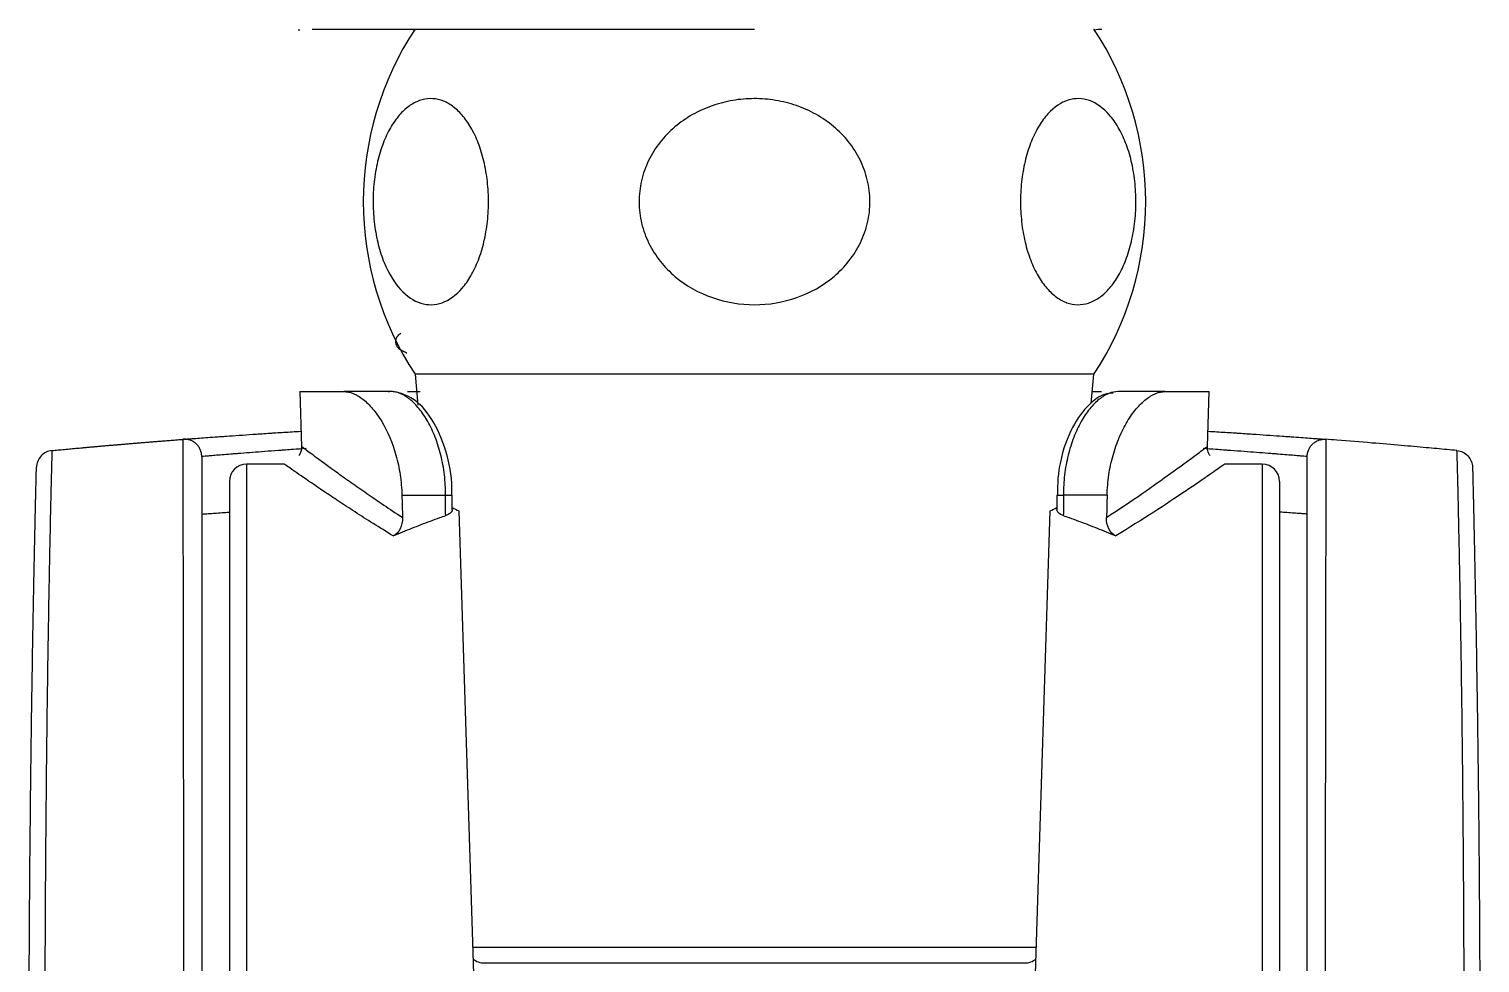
# Model space of a CAD drawing. Extents: x 1777 to 3131, y 3495 to 4487.
# Drawn here: x 2218.92 to 2260.92, y 3893.28 to 3920.33 of the extents above; entities that cross this region are included whole.
import ezdxf

# ---------------------------------------------------------------- set-up
doc = ezdxf.new("R2010")
doc.units = 0
doc.header["$LTSCALE"] = 30
doc.header["$MEASUREMENT"] = 0
doc.layers.add('\\M+5B3DF\\M+5B4E7\\M+5CFDF', color=3, linetype='CONTINUOUS', lineweight=9)

msp = doc.modelspace()

# ---------------------------------------------------------------- linework, layer by layer
at = {"layer": '\\M+5B3DF\\M+5B4E7\\M+5CFDF', "color": 0, "lineweight": -3}
for p, q in [((2249.748, 3910.326), (2230.1, 3910.326)), ((2230.1, 3910.326), (2230.181, 3909.436)), ((2249.672, 3909.485), (2249.748, 3910.326)), ((2226.761, 3909.826), (2228.041, 3909.826)), ((2226.761, 3909.826), (2226.811, 3908.223)), ((2251.808, 3909.826), (2253.088, 3909.826)), ((2253.038, 3908.236), (2253.088, 3909.826)), ((2226.319, 3907.726), (2225.224, 3907.726)), ((2225.224, 3907.726), (2225.224, 3871.926)), ((2254.624, 3907.726), (2253.53, 3907.726)), ((2254.624, 3907.726), (2254.624, 3871.926)), ((2224.724, 3907.226), (2224.724, 3872.426)), ((2255.124, 3907.226), (2255.124, 3872.426)), ((2229.717, 3906.825), (2230.984, 3906.826)), ((2231.172, 3906.826), (2231.172, 3906.826)), ((2248.677, 3906.826), (2248.678, 3906.826)), ((2250.131, 3906.825), (2248.865, 3906.826)), ((2231.37, 3906.367), (2232.415, 3873.135)), ((2247.434, 3873.135), (2248.479, 3906.367)), ((2231.768, 3893.732), (2248.081, 3893.732)), ((2232.101, 3893.277), (2239.924, 3893.277)), ((2239.924, 3893.277), (2247.748, 3893.277))]:
    msp.add_line(p, q, dxfattribs=at)
for centre, radius, start, end in [((2237.684, 3915.326), 9.083, 146.6015, 213.3985), ((2242.165, 3915.326), 9.083, 326.6015, 33.3985), ((2225.224, 3907.226), 0.5, 90, 180), ((2254.624, 3907.226), 0.5, 0, 90), ((2232.101, 3893.777), 0.5, 229.7881, 270), ((2247.748, 3893.777), 0.5, 270, 310.2119)]:
    msp.add_arc(centre, radius, start, end, dxfattribs=at)
at = {"layer": '\\M+5B3DF\\M+5B4E7\\M+5CFDF', "color": 0, "lineweight": -3, "extrusion": (0, 0, -1)}
for centre, start, end in [((-2229.874, 3919.526), 90, 105.0666), ((-2249.974, 3919.526), 74.9334, 90)]:
    msp.add_arc(centre, 0.8, start, end, dxfattribs=at)
at = {"layer": '\\M+5B3DF\\M+5B4E7\\M+5CFDF', "color": 0, "lineweight": -3}
for centre, major_axis, start_param, end_param in [((2230.672, 3906.826), (-0.5, 0), 2.245363, 3.142674), ((2249.177, 3906.826), (0.5, 0), 3.14048, 4.037823)]:
    msp.add_ellipse(centre, major_axis=major_axis, ratio=0.000117, start_param=start_param, end_param=end_param, dxfattribs=at)
for points, degree in [([(2226.732, 3920.326), (2226.732, 3920.3), (2226.731, 3920.274)], 2), ([(2229.687, 3911.035), (2229.772, 3910.991), (2229.856, 3910.947)], 2), ([(2229.882, 3909.826), (2229.996, 3909.826), (2230.117, 3909.826), (2230.245, 3909.826)], 3), ([(2249.711, 3909.826), (2249.801, 3909.826), (2249.887, 3909.826), (2249.97, 3909.826)], 3), ([(2226.809, 3908.227), (2226.817, 3908.086), (2226.735, 3907.973)], 2), ([(2230.985, 3906.235), (2230.984, 3906.432), (2230.984, 3906.629), (2230.984, 3906.826)], 3), ([(2231.172, 3906.4), (2231.172, 3906.826)], 1), ([(2231.172, 3906.468), (2231.237, 3906.435), (2231.303, 3906.401), (2231.37, 3906.367)], 3), ([(2248.479, 3906.367), (2248.546, 3906.401), (2248.612, 3906.434), (2248.677, 3906.468)], 3), ([(2248.677, 3906.826), (2248.677, 3906.613), (2248.676, 3906.4)], 2), ([(2248.865, 3906.826), (2248.865, 3906.629), (2248.865, 3906.432), (2248.864, 3906.235)], 3), ([(2229.466, 3905.645), (2229.56, 3905.686), (2229.654, 3905.725), (2229.748, 3905.764)], 3), ([(2250.101, 3905.764), (2250.195, 3905.725), (2250.289, 3905.686), (2250.383, 3905.645)], 3)]:
    msp.add_open_spline(points, degree=degree, dxfattribs=at)
for points, knots in [([(2227.122, 3920.326), (2228.074, 3920.326), (2229.056, 3920.326), (2230.578, 3920.326), (2231.093, 3920.326), (2232.142, 3920.326), (2232.675, 3920.326), (2233.752, 3920.326), (2234.296, 3920.326), (2235.398, 3920.326), (2235.957, 3920.326), (2237.642, 3920.326), (2238.776, 3920.326), (2239.924, 3920.326)], [0, 0, 0, 0, 0.25, 0.25, 0.375, 0.375, 0.5, 0.5, 0.625, 0.625, 0.75, 0.75, 1, 1, 1, 1]), ([(2231.462, 3912.82), (2231.281, 3912.611), (2231.087, 3912.473), (2230.676, 3912.327), (2230.47, 3912.323), (2230.058, 3912.452), (2229.863, 3912.581), (2229.496, 3912.982), (2229.336, 3913.241), (2229.138, 3913.727), (2229.082, 3913.9), (2228.988, 3914.266), (2228.951, 3914.463), (2228.9, 3914.865), (2228.886, 3915.069), (2228.882, 3915.484), (2228.892, 3915.694), (2228.936, 3916.098), (2228.97, 3916.296), (2229.058, 3916.673), (2229.112, 3916.849), (2229.239, 3917.179), (2229.311, 3917.332), (2229.467, 3917.603), (2229.553, 3917.724), (2229.733, 3917.933), (2229.826, 3918.02), (2230.021, 3918.161), (2230.123, 3918.215), (2230.326, 3918.288), (2230.429, 3918.307), (2230.636, 3918.312), (2230.741, 3918.297), (2230.945, 3918.233), (2231.045, 3918.185), (2231.241, 3918.053), (2231.338, 3917.969), (2231.519, 3917.771), (2231.604, 3917.657), (2231.764, 3917.395), (2231.839, 3917.246), (2231.969, 3916.926), (2232.026, 3916.754), (2232.12, 3916.385), (2232.158, 3916.187), (2232.208, 3915.788), (2232.222, 3915.58), (2232.226, 3915.163), (2232.216, 3914.957), (2232.172, 3914.552), (2232.137, 3914.352), (2232.049, 3913.977), (2231.994, 3913.798), (2231.867, 3913.468), (2231.796, 3913.318), (2231.639, 3913.046), (2231.553, 3912.924), (2231.462, 3912.82)], [0, 0, 0, 0, 0.0625, 0.0625, 0.125, 0.125, 0.1875, 0.1875, 0.25, 0.25, 0.28125, 0.28125, 0.3125, 0.3125, 0.34375, 0.34375, 0.375, 0.375, 0.40625, 0.40625, 0.4375, 0.4375, 0.46875, 0.46875, 0.5, 0.5, 0.53125, 0.53125, 0.5625, 0.5625, 0.59375, 0.59375, 0.625, 0.625, 0.65625, 0.65625, 0.6875, 0.6875, 0.71875, 0.71875, 0.75, 0.75, 0.78125, 0.78125, 0.8125, 0.8125, 0.84375, 0.84375, 0.875, 0.875, 0.90625, 0.90625, 0.9375, 0.9375, 0.96875, 0.96875, 1, 1, 1, 1]), ([(2239.924, 3912.342), (2239.507, 3912.342), (2239.1, 3912.41), (2238.313, 3912.684), (2237.951, 3912.884), (2237.473, 3913.287), (2237.329, 3913.434), (2237.073, 3913.755), (2236.96, 3913.932), (2236.776, 3914.304), (2236.706, 3914.498), (2236.61, 3914.899), (2236.585, 3915.109), (2236.583, 3915.522), (2236.606, 3915.729), (2236.7, 3916.136), (2236.77, 3916.331), (2236.95, 3916.703), (2237.063, 3916.882), (2237.318, 3917.207), (2237.463, 3917.356), (2237.782, 3917.626), (2237.952, 3917.744), (2238.312, 3917.948), (2238.503, 3918.034), (2238.894, 3918.171), (2239.094, 3918.222), (2239.503, 3918.292), (2239.712, 3918.309), (2240.125, 3918.31), (2240.33, 3918.293), (2240.739, 3918.226), (2240.943, 3918.175), (2241.332, 3918.04), (2241.52, 3917.956), (2241.881, 3917.754), (2242.055, 3917.635), (2242.371, 3917.37), (2242.515, 3917.224), (2242.774, 3916.9), (2242.887, 3916.723), (2243.07, 3916.353), (2243.141, 3916.16), (2243.239, 3915.752), (2243.264, 3915.547), (2243.266, 3915.134), (2243.243, 3914.923), (2243.15, 3914.52), (2243.081, 3914.324), (2242.898, 3913.947), (2242.787, 3913.772), (2242.531, 3913.446), (2242.384, 3913.295), (2241.91, 3912.893), (2241.54, 3912.686), (2240.759, 3912.412), (2240.342, 3912.342), (2239.924, 3912.342)], [0, 0, 0, 0, 0.0625, 0.0625, 0.125, 0.125, 0.15625, 0.15625, 0.1875, 0.1875, 0.21875, 0.21875, 0.25, 0.25, 0.28125, 0.28125, 0.3125, 0.3125, 0.34375, 0.34375, 0.375, 0.375, 0.40625, 0.40625, 0.4375, 0.4375, 0.46875, 0.46875, 0.5, 0.5, 0.53125, 0.53125, 0.5625, 0.5625, 0.59375, 0.59375, 0.625, 0.625, 0.65625, 0.65625, 0.6875, 0.6875, 0.71875, 0.71875, 0.75, 0.75, 0.78125, 0.78125, 0.8125, 0.8125, 0.84375, 0.84375, 0.875, 0.875, 0.9375, 0.9375, 1, 1, 1, 1]), ([(2248.387, 3912.82), (2248.296, 3912.924), (2248.212, 3913.043), (2248.055, 3913.313), (2247.983, 3913.465), (2247.856, 3913.793), (2247.802, 3913.968), (2247.713, 3914.342), (2247.679, 3914.541), (2247.634, 3914.943), (2247.623, 3915.151), (2247.626, 3915.567), (2247.639, 3915.772), (2247.689, 3916.174), (2247.726, 3916.372), (2247.819, 3916.741), (2247.876, 3916.916), (2248.007, 3917.239), (2248.08, 3917.386), (2248.24, 3917.65), (2248.327, 3917.767), (2248.598, 3918.066), (2248.799, 3918.2), (2249.206, 3918.328), (2249.418, 3918.324), (2249.823, 3918.181), (2250.023, 3918.039), (2250.29, 3917.732), (2250.375, 3917.613), (2250.533, 3917.341), (2250.604, 3917.192), (2250.73, 3916.868), (2250.786, 3916.69), (2250.875, 3916.315), (2250.909, 3916.12), (2250.955, 3915.717), (2250.966, 3915.507), (2250.964, 3915.093), (2250.951, 3914.887), (2250.901, 3914.481), (2250.865, 3914.287), (2250.772, 3913.917), (2250.715, 3913.74), (2250.585, 3913.417), (2250.512, 3913.27), (2250.351, 3913.003), (2250.265, 3912.888), (2250.084, 3912.688), (2249.987, 3912.603), (2249.791, 3912.47), (2249.691, 3912.421), (2249.486, 3912.356), (2249.381, 3912.341), (2249.175, 3912.344), (2249.072, 3912.363), (2248.868, 3912.435), (2248.766, 3912.489), (2248.571, 3912.629), (2248.477, 3912.715), (2248.387, 3912.82)], [0, 0, 0, 0, 0.03125, 0.03125, 0.0625, 0.0625, 0.09375, 0.09375, 0.125, 0.125, 0.15625, 0.15625, 0.1875, 0.1875, 0.21875, 0.21875, 0.25, 0.25, 0.28125, 0.28125, 0.3125, 0.3125, 0.375, 0.375, 0.4375, 0.4375, 0.5, 0.5, 0.53125, 0.53125, 0.5625, 0.5625, 0.59375, 0.59375, 0.625, 0.625, 0.65625, 0.65625, 0.6875, 0.6875, 0.71875, 0.71875, 0.75, 0.75, 0.78125, 0.78125, 0.8125, 0.8125, 0.84375, 0.84375, 0.875, 0.875, 0.90625, 0.90625, 0.9375, 0.9375, 0.96875, 0.96875, 1, 1, 1, 1]), ([(2229.688, 3911.514), (2229.639, 3911.486), (2229.565, 3911.42), (2229.518, 3911.273), (2229.565, 3911.127), (2229.639, 3911.061), (2229.688, 3911.033)], [0, 0, 0, 0, 0.248928, 0.499882, 0.750902, 1, 1, 1, 1]), ([(2228.041, 3909.826), (2228.126, 3909.826), (2228.215, 3909.807), (2228.398, 3909.733), (2228.494, 3909.677), (2228.684, 3909.528), (2228.778, 3909.437), (2228.961, 3909.22), (2229.052, 3909.094), (2229.301, 3908.679), (2229.445, 3908.343), (2229.597, 3907.799), (2229.638, 3907.609), (2229.696, 3907.221), (2229.713, 3907.024), (2229.717, 3906.825)], [0, 0, 0, 0, 0.125, 0.125, 0.25, 0.25, 0.375, 0.375, 0.5, 0.5, 0.75, 0.75, 0.875, 0.875, 1, 1, 1, 1]), ([(2229.397, 3909.826), (2229.336, 3909.826), (2229.079, 3909.826), (2228.627, 3909.826), (2228.236, 3909.826), (2228.041, 3909.826)], [0, 0, 0, 0, 0.134627, 0.567314, 1, 1, 1, 1]), ([(2231.163, 3906.826), (2231.167, 3906.897), (2231.175, 3907.333), (2231.023, 3908.143), (2230.596, 3909.079), (2230.096, 3909.655), (2229.534, 3909.835), (2229.361, 3909.825), (2229.324, 3909.819)], [0, 0, 0, 0, 0.045237, 0.280418, 0.521692, 0.77155, 0.948277, 1, 1, 1, 1]), ([(2230.984, 3906.826), (2230.984, 3907.025), (2230.972, 3907.222), (2230.925, 3907.611), (2230.89, 3907.801), (2230.801, 3908.163), (2230.746, 3908.338), (2230.618, 3908.667), (2230.546, 3908.818), (2230.39, 3909.094), (2230.305, 3909.221), (2230.129, 3909.437), (2230.038, 3909.528), (2229.853, 3909.676), (2229.759, 3909.733), (2229.575, 3909.807), (2229.485, 3909.826), (2229.397, 3909.826)], [0, 0, 0, 0, 0.125, 0.125, 0.25, 0.25, 0.375, 0.375, 0.5, 0.5, 0.625, 0.625, 0.75, 0.75, 0.875, 0.875, 1, 1, 1, 1]), ([(2250.452, 3909.826), (2250.364, 3909.826), (2250.273, 3909.807), (2250.088, 3909.732), (2249.994, 3909.675), (2249.81, 3909.527), (2249.718, 3909.435), (2249.541, 3909.217), (2249.458, 3909.093), (2249.302, 3908.816), (2249.229, 3908.662), (2249.102, 3908.335), (2249.047, 3908.162), (2248.958, 3907.797), (2248.923, 3907.606), (2248.877, 3907.221), (2248.865, 3907.025), (2248.865, 3906.826)], [0, 0, 0, 0, 0.125, 0.125, 0.25, 0.25, 0.375, 0.375, 0.5, 0.5, 0.625, 0.625, 0.75, 0.75, 0.875, 0.875, 1, 1, 1, 1]), ([(2250.131, 3906.825), (2250.136, 3907.024), (2250.153, 3907.22), (2250.21, 3907.605), (2250.251, 3907.796), (2250.353, 3908.16), (2250.413, 3908.333), (2250.552, 3908.661), (2250.63, 3908.815), (2250.796, 3909.092), (2250.885, 3909.216), (2251.069, 3909.435), (2251.164, 3909.528), (2251.353, 3909.675), (2251.448, 3909.732), (2251.633, 3909.807), (2251.723, 3909.826), (2251.808, 3909.826)], [0, 0, 0, 0, 0.125, 0.125, 0.25, 0.25, 0.375, 0.375, 0.5, 0.5, 0.625, 0.625, 0.75, 0.75, 0.875, 0.875, 1, 1, 1, 1]), ([(2251.808, 3909.826), (2251.613, 3909.826), (2251.222, 3909.826), (2250.77, 3909.826), (2250.513, 3909.826), (2250.452, 3909.826)], [0, 0, 0, 0, 0.432659, 0.865319, 1, 1, 1, 1]), ([(2250.302, 3909.784), (2250.217, 3909.783), (2249.976, 3909.747), (2249.548, 3909.427), (2249.091, 3908.804), (2248.746, 3907.856), (2248.688, 3907.163), (2248.691, 3906.825)], [0, 0, 0, 0, 0.090499, 0.267353, 0.507997, 0.77513, 1, 1, 1, 1]), ([(2223.386, 3908.443), (2223.386, 3908.443), (2223.395, 3908.444), (2223.431, 3908.446), (2223.484, 3908.45), (2223.571, 3908.457), (2223.637, 3908.462), (2223.651, 3908.463), (2223.679, 3908.465), (2223.694, 3908.466), (2223.74, 3908.47), (2223.773, 3908.472), (2223.877, 3908.48), (2224.031, 3908.491), (2224.216, 3908.505), (2224.366, 3908.516), (2224.418, 3908.519), (2224.499, 3908.525), (2224.526, 3908.527), (2224.582, 3908.531), (2224.611, 3908.533), (2224.755, 3908.543), (2224.876, 3908.552), (2225.13, 3908.57), (2225.396, 3908.588), (2225.685, 3908.607), (2225.873, 3908.619), (2225.911, 3908.622), (2225.988, 3908.627), (2226.027, 3908.629), (2226.143, 3908.637), (2226.222, 3908.642), (2226.46, 3908.657), (2226.625, 3908.667), (2226.793, 3908.677), (2226.796, 3908.677)], [0, 0, 0, 0, 0.083221, 0.083221, 0.166441, 0.249662, 0.249662, 0.270467, 0.270467, 0.291272, 0.291272, 0.332883, 0.332883, 0.416103, 0.499324, 0.499324, 0.540934, 0.540934, 0.561739, 0.561739, 0.582544, 0.582544, 0.665765, 0.665765, 0.748986, 0.832206, 0.832206, 0.853012, 0.853012, 0.873817, 0.873817, 0.915427, 0.915427, 0.998648, 1, 1, 1, 1]), ([(2253.053, 3908.677), (2253.055, 3908.677), (2253.224, 3908.667), (2253.389, 3908.657), (2253.627, 3908.642), (2253.705, 3908.637), (2253.822, 3908.629), (2253.861, 3908.627), (2253.937, 3908.622), (2253.975, 3908.619), (2254.164, 3908.607), (2254.453, 3908.588), (2254.719, 3908.57), (2254.973, 3908.552), (2255.094, 3908.543), (2255.238, 3908.533), (2255.267, 3908.531), (2255.323, 3908.527), (2255.405, 3908.521), (2255.483, 3908.516), (2255.633, 3908.505), (2255.818, 3908.491), (2255.972, 3908.48), (2256.076, 3908.472), (2256.109, 3908.47), (2256.155, 3908.466), (2256.17, 3908.465), (2256.198, 3908.463), (2256.212, 3908.462), (2256.278, 3908.457), (2256.365, 3908.45), (2256.418, 3908.446), (2256.454, 3908.444), (2256.463, 3908.443), (2256.463, 3908.443)], [0, 0, 0, 0, 0.001415, 0.08463, 0.08463, 0.126238, 0.126238, 0.147042, 0.147042, 0.167846, 0.167846, 0.251061, 0.334277, 0.334277, 0.417492, 0.417492, 0.438296, 0.438296, 0.4591, 0.500707, 0.500707, 0.583923, 0.667138, 0.667138, 0.708746, 0.708746, 0.72955, 0.72955, 0.750354, 0.750354, 0.833569, 0.916785, 0.916785, 1, 1, 1, 1]), ([(2219.591, 3908.118), (2219.621, 3908.121), (2219.68, 3908.127), (2219.769, 3908.135), (2219.86, 3908.143), (2219.952, 3908.152), (2220.045, 3908.161), (2220.139, 3908.169), (2220.235, 3908.178), (2220.331, 3908.187), (2220.429, 3908.196), (2220.528, 3908.205), (2220.628, 3908.214), (2220.73, 3908.223), (2220.832, 3908.232), (2220.936, 3908.241), (2221.041, 3908.25), (2221.147, 3908.259), (2221.254, 3908.269), (2221.362, 3908.278), (2221.472, 3908.288), (2221.583, 3908.297), (2221.695, 3908.306), (2221.808, 3908.316), (2221.922, 3908.326), (2222.038, 3908.335), (2222.155, 3908.345), (2222.272, 3908.355), (2222.391, 3908.364), (2222.512, 3908.374), (2222.633, 3908.384), (2222.756, 3908.394), (2222.88, 3908.403), (2223.005, 3908.413), (2223.131, 3908.423), (2223.258, 3908.433), (2223.343, 3908.44), (2223.386, 3908.443)], [0, 0, 0, 0, 0.02333, 0.046967, 0.070911, 0.095163, 0.119723, 0.14459, 0.169765, 0.195247, 0.221038, 0.247137, 0.273545, 0.30026, 0.327284, 0.354617, 0.382258, 0.410207, 0.438466, 0.467033, 0.49591, 0.525095, 0.55459, 0.584393, 0.614506, 0.644928, 0.675659, 0.7067, 0.73805, 0.76971, 0.80168, 0.833959, 0.866547, 0.899446, 0.932654, 0.966172, 1, 1, 1, 1]), ([(2223.924, 3907.944), (2223.924, 3907.979), (2223.921, 3908.013), (2223.907, 3908.08), (2223.896, 3908.113), (2223.869, 3908.176), (2223.852, 3908.206), (2223.812, 3908.262), (2223.789, 3908.288), (2223.739, 3908.334), (2223.711, 3908.355), (2223.653, 3908.391), (2223.621, 3908.405), (2223.557, 3908.428), (2223.523, 3908.436), (2223.455, 3908.445), (2223.42, 3908.445), (2223.386, 3908.443)], [0, 0, 0, 0, 0.125, 0.125, 0.25, 0.25, 0.375, 0.375, 0.5, 0.5, 0.625, 0.625, 0.75, 0.75, 0.875, 0.875, 1, 1, 1, 1]), ([(2223.424, 3884.923), (2223.424, 3885.271), (2223.422, 3885.968), (2223.421, 3886.669), (2223.419, 3887.724), (2223.418, 3888.431), (2223.416, 3889.496), (2223.416, 3889.852), (2223.415, 3890.387), (2223.414, 3890.655), (2223.414, 3890.924), (2223.413, 3891.103), (2223.413, 3891.192), (2223.412, 3891.64), (2223.411, 3892.352), (2223.41, 3893.053), (2223.408, 3894.097), (2223.407, 3894.784), (2223.406, 3895.799), (2223.405, 3896.134), (2223.404, 3896.634), (2223.404, 3896.883), (2223.403, 3897.131), (2223.403, 3897.295), (2223.403, 3897.378), (2223.402, 3897.787), (2223.401, 3898.43), (2223.4, 3899.05), (2223.399, 3899.964), (2223.398, 3900.55), (2223.397, 3901.397), (2223.396, 3901.674), (2223.396, 3902.08), (2223.395, 3902.281), (2223.395, 3902.479), (2223.395, 3902.61), (2223.395, 3902.675), (2223.394, 3902.998), (2223.393, 3903.498), (2223.393, 3903.965), (2223.392, 3904.642), (2223.391, 3905.06), (2223.39, 3905.64), (2223.39, 3905.825), (2223.389, 3906.09), (2223.389, 3906.177), (2223.389, 3906.303), (2223.389, 3906.345), (2223.389, 3906.427), (2223.389, 3906.629), (2223.388, 3906.964), (2223.388, 3907.224), (2223.387, 3907.584), (2223.387, 3907.785), (2223.387, 3908.03), (2223.387, 3908.101), (2223.386, 3908.194), (2223.386, 3908.222), (2223.386, 3908.261), (2223.386, 3908.273), (2223.386, 3908.297), (2223.386, 3908.308), (2223.386, 3908.36), (2223.386, 3908.391), (2223.386, 3908.422), (2223.386, 3908.434), (2223.386, 3908.441), (2223.386, 3908.442), (2223.386, 3908.443), (2223.386, 3908.443), (2223.386, 3908.443), (2223.386, 3908.443)], [0, 0, 0, 0, 0.031251, 0.062502, 0.062502, 0.125004, 0.125004, 0.156255, 0.156255, 0.17188, 0.179693, 0.179693, 0.187506, 0.187506, 0.218756, 0.250007, 0.250007, 0.312509, 0.312509, 0.34376, 0.34376, 0.359386, 0.367198, 0.367198, 0.375011, 0.375011, 0.406262, 0.437513, 0.437513, 0.500015, 0.500015, 0.531266, 0.531266, 0.546891, 0.554704, 0.554704, 0.562517, 0.562517, 0.593767, 0.625018, 0.625018, 0.68752, 0.68752, 0.718771, 0.718771, 0.734397, 0.734397, 0.742209, 0.742209, 0.750022, 0.781273, 0.812524, 0.812524, 0.875026, 0.875026, 0.906277, 0.906277, 0.921902, 0.921902, 0.929715, 0.929715, 0.937528, 0.937528, 0.968778, 0.968778, 0.984404, 0.992217, 0.996123, 0.998076, 0.999053, 1, 1, 1, 1]), ([(2226.945, 3908.173), (2226.817, 3908.165), (2226.691, 3908.156), (2226.495, 3908.142), (2226.423, 3908.137), (2226.318, 3908.13), (2226.282, 3908.128), (2226.213, 3908.123), (2226.178, 3908.12), (2226.008, 3908.108), (2225.746, 3908.089), (2225.505, 3908.071), (2225.274, 3908.053), (2225.164, 3908.045), (2225.034, 3908.034), (2225.008, 3908.032), (2224.957, 3908.028), (2224.882, 3908.023), (2224.812, 3908.017), (2224.676, 3908.006), (2224.508, 3907.993), (2224.369, 3907.981), (2224.274, 3907.973), (2224.245, 3907.971), (2224.203, 3907.968), (2224.19, 3907.966), (2224.164, 3907.964), (2224.151, 3907.963), (2224.092, 3907.958), (2224.013, 3907.952), (2223.965, 3907.948), (2223.933, 3907.945), (2223.924, 3907.944), (2223.924, 3907.944)], [0, 0, 0, 0, 0.072552, 0.072552, 0.114709, 0.114709, 0.135787, 0.135787, 0.156865, 0.156865, 0.241179, 0.325492, 0.325492, 0.409806, 0.409806, 0.430884, 0.430884, 0.451962, 0.494119, 0.494119, 0.578433, 0.662746, 0.662746, 0.704903, 0.704903, 0.725981, 0.725981, 0.74706, 0.74706, 0.831373, 0.915687, 0.915687, 1, 1, 1, 1]), ([(2226.81, 3908.242), (2226.811, 3908.241), (2226.839, 3908.221), (2226.966, 3908.125), (2227.087, 3908.035), (2227.411, 3907.796), (2227.615, 3907.646), (2227.981, 3907.383), (2228.113, 3907.289), (2228.394, 3907.09), (2228.542, 3906.986), (2229.013, 3906.66), (2229.358, 3906.426), (2229.735, 3906.179)], [0, 0, 0, 0, 0.159794, 0.159794, 0.369845, 0.369845, 0.579897, 0.579897, 0.684923, 0.684923, 0.789948, 0.789948, 1, 1, 1, 1]), ([(2250.114, 3906.179), (2250.866, 3906.672), (2251.488, 3907.11), (2252.095, 3907.547), (2252.208, 3907.628), (2252.415, 3907.779), (2252.509, 3907.848), (2252.755, 3908.029), (2252.875, 3908.119), (2253.008, 3908.219), (2253.038, 3908.241), (2253.038, 3908.242)], [0, 0, 0, 0, 0.417908, 0.417908, 0.522385, 0.522385, 0.626862, 0.626862, 0.835817, 0.835817, 1, 1, 1, 1]), ([(2255.924, 3907.944), (2255.924, 3907.944), (2255.916, 3907.945), (2255.884, 3907.948), (2255.836, 3907.952), (2255.757, 3907.958), (2255.697, 3907.963), (2255.685, 3907.964), (2255.659, 3907.966), (2255.646, 3907.968), (2255.604, 3907.971), (2255.574, 3907.973), (2255.48, 3907.981), (2255.341, 3907.993), (2255.173, 3908.006), (2255.037, 3908.017), (2254.99, 3908.021), (2254.917, 3908.026), (2254.892, 3908.028), (2254.841, 3908.032), (2254.815, 3908.034), (2254.685, 3908.045), (2254.575, 3908.053), (2254.344, 3908.071), (2254.103, 3908.089), (2253.841, 3908.108), (2253.671, 3908.12), (2253.636, 3908.123), (2253.566, 3908.128), (2253.531, 3908.13), (2253.426, 3908.137), (2253.354, 3908.142), (2253.16, 3908.156), (2253.035, 3908.165), (2252.907, 3908.173)], [0, 0, 0, 0, 0.084376, 0.084376, 0.168751, 0.253127, 0.253127, 0.274221, 0.274221, 0.295315, 0.295315, 0.337503, 0.337503, 0.421879, 0.506254, 0.506254, 0.548442, 0.548442, 0.569536, 0.569536, 0.59063, 0.59063, 0.675006, 0.675006, 0.759382, 0.843757, 0.843757, 0.864851, 0.864851, 0.885945, 0.885945, 0.928133, 0.928133, 1, 1, 1, 1]), ([(2253.112, 3907.968), (2253.105, 3907.976), (2253.064, 3908.028), (2253.039, 3908.125), (2253.038, 3908.208), (2253.041, 3908.236)], [0, 0, 0, 0, 0.103507, 0.706709, 1, 1, 1, 1]), ([(2255.924, 3907.944), (2255.924, 3907.979), (2255.928, 3908.013), (2255.942, 3908.08), (2255.953, 3908.113), (2255.98, 3908.176), (2255.997, 3908.206), (2256.037, 3908.262), (2256.06, 3908.288), (2256.11, 3908.334), (2256.137, 3908.355), (2256.196, 3908.391), (2256.228, 3908.405), (2256.292, 3908.428), (2256.326, 3908.436), (2256.394, 3908.445), (2256.428, 3908.445), (2256.463, 3908.443)], [0, 0, 0, 0, 0.125, 0.125, 0.25, 0.25, 0.375, 0.375, 0.5, 0.5, 0.625, 0.625, 0.75, 0.75, 0.875, 0.875, 1, 1, 1, 1]), ([(2256.463, 3908.443), (2256.463, 3908.443), (2256.463, 3908.443), (2256.463, 3908.442), (2256.463, 3908.441), (2256.463, 3908.434), (2256.463, 3908.422), (2256.463, 3908.391), (2256.463, 3908.361), (2256.463, 3908.239), (2256.462, 3908.117), (2256.462, 3907.875), (2256.462, 3907.784), (2256.462, 3907.633), (2256.462, 3907.554), (2256.461, 3907.469), (2256.461, 3907.41), (2256.461, 3907.381), (2256.461, 3907.229), (2256.461, 3906.968), (2256.46, 3906.672), (2256.46, 3906.2), (2256.459, 3905.851), (2256.458, 3905.273), (2256.458, 3905.071), (2256.457, 3904.755), (2256.457, 3904.594), (2256.457, 3904.428), (2256.457, 3904.316), (2256.457, 3904.259), (2256.456, 3903.974), (2256.455, 3903.505), (2256.455, 3903.008), (2256.453, 3902.243), (2256.453, 3901.706), (2256.451, 3900.86), (2256.451, 3900.571), (2256.45, 3900.128), (2256.45, 3899.979), (2256.45, 3899.752), (2256.449, 3899.676), (2256.449, 3899.523), (2256.449, 3899.14), (2256.448, 3898.439), (2256.447, 3897.8), (2256.445, 3896.831), (2256.444, 3896.17), (2256.442, 3895.154), (2256.442, 3894.812), (2256.441, 3894.293), (2256.441, 3894.119), (2256.44, 3893.856), (2256.44, 3893.768), (2256.44, 3893.593), (2256.439, 3893.154), (2256.438, 3892.362), (2256.436, 3891.656), (2256.435, 3890.596), (2256.433, 3889.886), (2256.432, 3888.819), (2256.431, 3888.463), (2256.43, 3887.928), (2256.43, 3887.749), (2256.429, 3887.392), (2256.429, 3887.213), (2256.428, 3886.858), (2256.428, 3886.68), (2256.427, 3886.326), (2256.427, 3886.149), (2256.426, 3885.621), (2256.425, 3885.271), (2256.424, 3884.923)], [0, 0, 0, 0, 0.001953, 0.003906, 0.007813, 0.015625, 0.03125, 0.03125, 0.0625, 0.0625, 0.125, 0.125, 0.15625, 0.15625, 0.171875, 0.179687, 0.179687, 0.1875, 0.1875, 0.21875, 0.25, 0.25, 0.3125, 0.3125, 0.34375, 0.34375, 0.359375, 0.367187, 0.367187, 0.375, 0.375, 0.40625, 0.4375, 0.4375, 0.5, 0.5, 0.53125, 0.53125, 0.546875, 0.546875, 0.554687, 0.554687, 0.5625, 0.59375, 0.625, 0.625, 0.6875, 0.6875, 0.71875, 0.71875, 0.734375, 0.734375, 0.742187, 0.742187, 0.75, 0.78125, 0.8125, 0.8125, 0.875, 0.875, 0.90625, 0.90625, 0.921875, 0.921875, 0.9375, 0.9375, 0.953125, 0.953125, 0.96875, 0.96875, 1, 1, 1, 1]), ([(2260.258, 3908.118), (2260.163, 3908.127), (2259.878, 3908.154), (2259.351, 3908.202), (2258.629, 3908.266), (2257.77, 3908.339), (2257.027, 3908.399), (2256.57, 3908.435), (2256.463, 3908.443)], [0, 0, 0, 0, 0.090293, 0.267592, 0.463771, 0.681769, 0.925894, 1, 1, 1, 1]), ([(2219.591, 3908.118), (2219.531, 3908.113), (2219.472, 3908.096), (2219.363, 3908.042), (2219.314, 3908.006), (2219.231, 3907.917), (2219.198, 3907.865), (2219.152, 3907.753), (2219.14, 3907.693), (2219.138, 3907.632)], [0, 0, 0, 0, 0.25, 0.25, 0.5, 0.5, 0.75, 0.75, 1, 1, 1, 1]), ([(2219.591, 3908.118), (2219.591, 3908.118), (2219.591, 3908.118), (2219.591, 3908.118), (2219.591, 3908.118), (2219.591, 3908.118), (2219.591, 3908.118), (2219.591, 3908.117), (2219.59, 3908.113), (2219.589, 3908.098), (2219.588, 3908.073), (2219.586, 3908.006), (2219.581, 3907.873), (2219.575, 3907.652), (2219.57, 3907.454), (2219.568, 3907.382), (2219.565, 3907.266), (2219.564, 3907.226), (2219.562, 3907.143), (2219.561, 3907.1), (2219.556, 3906.879), (2219.551, 3906.683), (2219.542, 3906.25), (2219.532, 3905.778), (2219.521, 3905.229), (2219.512, 3904.787), (2219.509, 3904.635), (2219.505, 3904.399), (2219.503, 3904.319), (2219.501, 3904.198), (2219.5, 3904.157), (2219.499, 3904.075), (2219.492, 3903.702), (2219.485, 3903.311), (2219.473, 3902.584), (2219.461, 3901.828), (2219.45, 3901.013), (2219.442, 3900.379), (2219.439, 3900.164), (2219.435, 3899.835), (2219.434, 3899.725), (2219.432, 3899.558), (2219.431, 3899.502), (2219.43, 3899.39), (2219.424, 3898.884), (2219.419, 3898.366), (2219.41, 3897.43), (2219.402, 3896.476), (2219.395, 3895.488), (2219.391, 3894.735), (2219.39, 3894.481), (2219.388, 3894.098), (2219.388, 3893.97), (2219.387, 3893.776), (2219.386, 3893.712), (2219.386, 3893.582), (2219.384, 3893), (2219.383, 3892.416), (2219.381, 3891.376), (2219.381, 3890.333), (2219.383, 3889.285), (2219.385, 3888.497), (2219.386, 3888.234), (2219.387, 3887.839), (2219.388, 3887.707), (2219.389, 3887.443), (2219.39, 3887.311), (2219.393, 3886.654), (2219.396, 3886.134), (2219.403, 3885.107), (2219.412, 3884.092), (2219.422, 3883.101), (2219.43, 3882.367), (2219.433, 3882.124), (2219.437, 3881.761), (2219.44, 3881.58), (2219.442, 3881.401), (2219.443, 3881.281), (2219.444, 3881.221), (2219.451, 3880.686), (2219.458, 3880.224), (2219.472, 3879.324), (2219.486, 3878.45), (2219.501, 3877.626), (2219.512, 3877.028), (2219.516, 3876.831), (2219.522, 3876.542), (2219.524, 3876.398), (2219.527, 3876.256), (2219.529, 3876.162), (2219.53, 3876.115), (2219.539, 3875.696), (2219.547, 3875.342), (2219.562, 3874.669), (2219.569, 3874.351), (2219.584, 3873.749), (2219.591, 3873.466), (2219.605, 3872.936), (2219.611, 3872.689), (2219.618, 3872.46)], [0, 0, 0, 0, 0.000242, 0.000242, 0.000486, 0.000975, 0.001951, 0.003904, 0.007811, 0.015623, 0.031248, 0.031248, 0.062498, 0.093748, 0.093748, 0.109373, 0.109373, 0.117186, 0.117186, 0.124998, 0.124998, 0.156248, 0.156248, 0.187498, 0.218749, 0.218749, 0.234374, 0.234374, 0.242186, 0.242186, 0.246092, 0.246092, 0.249999, 0.281249, 0.281249, 0.312499, 0.343749, 0.343749, 0.359374, 0.359374, 0.367186, 0.367186, 0.371093, 0.371093, 0.374999, 0.406249, 0.406249, 0.437499, 0.468749, 0.468749, 0.484374, 0.484374, 0.492187, 0.492187, 0.496093, 0.496093, 0.499999, 0.531249, 0.531249, 0.562499, 0.593749, 0.593749, 0.609374, 0.609374, 0.617187, 0.617187, 0.624999, 0.624999, 0.656249, 0.656249, 0.687499, 0.718749, 0.718749, 0.734374, 0.734374, 0.742187, 0.746093, 0.746093, 0.75, 0.75, 0.78125, 0.78125, 0.8125, 0.84375, 0.84375, 0.859375, 0.859375, 0.867187, 0.871094, 0.871094, 0.875, 0.875, 0.90625, 0.90625, 0.9375, 0.9375, 0.96875, 0.96875, 1, 1, 1, 1]), ([(2223.924, 3907.944), (2223.924, 3907.944), (2223.924, 3907.904), (2223.924, 3907.743), (2223.924, 3907.622), (2223.924, 3907.147), (2223.924, 3906.68), (2223.924, 3905.906), (2223.924, 3905.741), (2223.924, 3905.397), (2223.924, 3905.217), (2223.924, 3904.653), (2223.924, 3904.245), (2223.924, 3903.367), (2223.924, 3902.897), (2223.924, 3901.891), (2223.924, 3901.362), (2223.924, 3899.713), (2223.924, 3898.528), (2223.924, 3896.617), (2223.924, 3895.966), (2223.924, 3894.649), (2223.924, 3893.981), (2223.924, 3892.625), (2223.924, 3891.938), (2223.924, 3890.543), (2223.924, 3889.847), (2223.924, 3887.774), (2223.924, 3886.405), (2223.924, 3885.05)], [0, 0, 0, 0, 0.0625, 0.0625, 0.125, 0.125, 0.25, 0.25, 0.28125, 0.28125, 0.3125, 0.3125, 0.375, 0.375, 0.4375, 0.4375, 0.5, 0.5, 0.625, 0.625, 0.6875, 0.6875, 0.75, 0.75, 0.8125, 0.8125, 0.875, 0.875, 1, 1, 1, 1]), ([(2229.466, 3905.645), (2229.065, 3905.89), (2228.697, 3906.123), (2228.195, 3906.447), (2228.036, 3906.552), (2227.735, 3906.75), (2227.592, 3906.845), (2227.198, 3907.111), (2226.978, 3907.262), (2226.713, 3907.445), (2226.635, 3907.499), (2226.504, 3907.59), (2226.45, 3907.628), (2226.344, 3907.703), (2226.311, 3907.726), (2226.311, 3907.726)], [0, 0, 0, 0, 0.20792, 0.20792, 0.31188, 0.31188, 0.415839, 0.415839, 0.623759, 0.623759, 0.727719, 0.727719, 0.831679, 0.831679, 1, 1, 1, 1]), ([(2253.538, 3907.726), (2253.538, 3907.726), (2253.502, 3907.701), (2253.348, 3907.592), (2253.215, 3907.5), (2252.946, 3907.314), (2252.844, 3907.244), (2252.621, 3907.091), (2252.5, 3907.009), (2251.847, 3906.57), (2251.182, 3906.133), (2250.383, 3905.645)], [0, 0, 0, 0, 0.173663, 0.173663, 0.380247, 0.380247, 0.483539, 0.483539, 0.586831, 0.586831, 1, 1, 1, 1]), ([(2255.924, 3885.05), (2255.924, 3885.727), (2255.924, 3886.412), (2255.924, 3887.796), (2255.924, 3888.494), (2255.924, 3890.571), (2255.924, 3891.948), (2255.924, 3893.657), (2255.924, 3893.999), (2255.924, 3894.674), (2255.924, 3895.007), (2255.924, 3895.995), (2255.924, 3896.639), (2255.924, 3897.897), (2255.924, 3898.511), (2255.924, 3899.409), (2255.924, 3899.705), (2255.924, 3900.28), (2255.924, 3900.562), (2255.924, 3901.934), (2255.924, 3902.928), (2255.924, 3904.259), (2255.924, 3904.67), (2255.924, 3905.42), (2255.924, 3905.761), (2255.924, 3906.373), (2255.924, 3906.645), (2255.924, 3907.117), (2255.924, 3907.313), (2255.924, 3907.784), (2255.924, 3907.944), (2255.924, 3907.944)], [0, 0, 0, 0, 0.0625, 0.0625, 0.125, 0.125, 0.25, 0.25, 0.28125, 0.28125, 0.3125, 0.3125, 0.375, 0.375, 0.4375, 0.4375, 0.46875, 0.46875, 0.5, 0.5, 0.625, 0.625, 0.6875, 0.6875, 0.75, 0.75, 0.8125, 0.8125, 0.875, 0.875, 1, 1, 1, 1]), ([(2260.231, 3872.46), (2260.238, 3872.689), (2260.244, 3872.936), (2260.258, 3873.466), (2260.265, 3873.749), (2260.28, 3874.351), (2260.287, 3874.669), (2260.302, 3875.342), (2260.31, 3875.696), (2260.319, 3876.115), (2260.32, 3876.162), (2260.322, 3876.256), (2260.324, 3876.398), (2260.327, 3876.542), (2260.333, 3876.831), (2260.337, 3877.028), (2260.348, 3877.626), (2260.363, 3878.45), (2260.377, 3879.324), (2260.391, 3880.224), (2260.398, 3880.686), (2260.405, 3881.221), (2260.405, 3881.281), (2260.407, 3881.401), (2260.409, 3881.58), (2260.415, 3882.002), (2260.419, 3882.367), (2260.427, 3883.101), (2260.437, 3884.092), (2260.446, 3885.107), (2260.453, 3886.134), (2260.456, 3886.654), (2260.459, 3887.311), (2260.46, 3887.443), (2260.461, 3887.707), (2260.463, 3888.102), (2260.464, 3888.497), (2260.466, 3889.285), (2260.468, 3890.333), (2260.468, 3891.376), (2260.466, 3892.416), (2260.465, 3892.935), (2260.463, 3893.518), (2260.463, 3893.582), (2260.462, 3893.712), (2260.462, 3893.776), (2260.461, 3893.97), (2260.46, 3894.355), (2260.458, 3894.735), (2260.454, 3895.488), (2260.447, 3896.476), (2260.439, 3897.43), (2260.43, 3898.366), (2260.426, 3898.826), (2260.42, 3899.334), (2260.419, 3899.39), (2260.418, 3899.502), (2260.417, 3899.558), (2260.415, 3899.725), (2260.411, 3900.056), (2260.407, 3900.379), (2260.399, 3901.013), (2260.387, 3901.828), (2260.376, 3902.584), (2260.364, 3903.311), (2260.358, 3903.659), (2260.351, 3904.033), (2260.35, 3904.075), (2260.349, 3904.157), (2260.348, 3904.198), (2260.346, 3904.319), (2260.341, 3904.559), (2260.337, 3904.787), (2260.328, 3905.229), (2260.317, 3905.778), (2260.307, 3906.25), (2260.297, 3906.683), (2260.293, 3906.879), (2260.288, 3907.1), (2260.287, 3907.143), (2260.285, 3907.226), (2260.282, 3907.346), (2260.279, 3907.454), (2260.274, 3907.652), (2260.268, 3907.873), (2260.263, 3908.006), (2260.261, 3908.073), (2260.26, 3908.09), (2260.259, 3908.107), (2260.259, 3908.113), (2260.258, 3908.117), (2260.258, 3908.118), (2260.258, 3908.118), (2260.258, 3908.118), (2260.258, 3908.118), (2260.258, 3908.118), (2260.258, 3908.118)], [0, 0, 0, 0, 0.03125, 0.03125, 0.0625, 0.0625, 0.09375, 0.09375, 0.125, 0.125, 0.128906, 0.128906, 0.132812, 0.140625, 0.140625, 0.15625, 0.15625, 0.1875, 0.21875, 0.21875, 0.25, 0.25, 0.253906, 0.253906, 0.257812, 0.265625, 0.28125, 0.28125, 0.3125, 0.34375, 0.34375, 0.375, 0.375, 0.382812, 0.382812, 0.390625, 0.40625, 0.40625, 0.4375, 0.46875, 0.46875, 0.5, 0.5, 0.503906, 0.503906, 0.507812, 0.507812, 0.515625, 0.53125, 0.53125, 0.5625, 0.59375, 0.59375, 0.625, 0.625, 0.628906, 0.628906, 0.632812, 0.632812, 0.640625, 0.65625, 0.65625, 0.6875, 0.71875, 0.71875, 0.75, 0.75, 0.753906, 0.753906, 0.757812, 0.757812, 0.765625, 0.78125, 0.78125, 0.8125, 0.84375, 0.84375, 0.875, 0.875, 0.882812, 0.882812, 0.890625, 0.90625, 0.90625, 0.9375, 0.96875, 0.96875, 0.984375, 0.984375, 0.992187, 0.996094, 0.998047, 0.999023, 0.999512, 0.999756, 1, 1, 1, 1]), ([(2260.258, 3908.118), (2260.318, 3908.113), (2260.377, 3908.096), (2260.486, 3908.042), (2260.535, 3908.006), (2260.618, 3907.917), (2260.651, 3907.865), (2260.697, 3907.753), (2260.709, 3907.693), (2260.711, 3907.632)], [0, 0, 0, 0, 0.25, 0.25, 0.5, 0.5, 0.75, 0.75, 1, 1, 1, 1]), ([(2219.118, 3872.899), (2219.113, 3873.122), (2219.107, 3873.363), (2219.096, 3873.88), (2219.09, 3874.156), (2219.078, 3874.742), (2219.065, 3875.362), (2219.052, 3876.052), (2219.045, 3876.461), (2219.044, 3876.506), (2219.042, 3876.598), (2219.04, 3876.736), (2219.034, 3877.062), (2219.029, 3877.349), (2219.02, 3877.932), (2219.007, 3878.735), (2218.995, 3879.586), (2218.983, 3880.462), (2218.978, 3880.912), (2218.972, 3881.433), (2218.971, 3881.492), (2218.97, 3881.608), (2218.968, 3881.783), (2218.964, 3882.194), (2218.96, 3882.549), (2218.953, 3883.264), (2218.945, 3884.229), (2218.939, 3885.217), (2218.933, 3886.218), (2218.931, 3886.724), (2218.929, 3887.364), (2218.928, 3887.492), (2218.927, 3887.749), (2218.926, 3888.134), (2218.926, 3888.518), (2218.924, 3889.286), (2218.924, 3890.306), (2218.926, 3891.322), (2218.929, 3892.335), (2218.93, 3892.84), (2218.933, 3893.408), (2218.933, 3893.471), (2218.934, 3893.596), (2218.934, 3893.659), (2218.935, 3893.848), (2218.937, 3894.223), (2218.94, 3894.593), (2218.945, 3895.327), (2218.952, 3896.289), (2218.961, 3897.218), (2218.971, 3898.13), (2218.976, 3898.578), (2218.982, 3899.072), (2218.983, 3899.127), (2218.984, 3899.236), (2218.985, 3899.291), (2218.987, 3899.454), (2218.991, 3899.776), (2218.995, 3900.09), (2219.004, 3900.708), (2219.016, 3901.503), (2219.028, 3902.239), (2219.041, 3902.947), (2219.047, 3903.287), (2219.053, 3903.652), (2219.054, 3903.692), (2219.056, 3903.772), (2219.056, 3903.812), (2219.059, 3903.93), (2219.063, 3904.164), (2219.067, 3904.386), (2219.076, 3904.817), (2219.087, 3905.352), (2219.097, 3905.812), (2219.106, 3906.234), (2219.11, 3906.425), (2219.115, 3906.641), (2219.116, 3906.682), (2219.118, 3906.763), (2219.121, 3906.88), (2219.123, 3906.985), (2219.128, 3907.179), (2219.133, 3907.394), (2219.136, 3907.523), (2219.138, 3907.61), (2219.138, 3907.632), (2219.138, 3907.632)], [0, 0, 0, 0, 0.03125, 0.03125, 0.0625, 0.0625, 0.09375, 0.125, 0.125, 0.128906, 0.128906, 0.132812, 0.140625, 0.15625, 0.15625, 0.1875, 0.21875, 0.21875, 0.25, 0.25, 0.253906, 0.253906, 0.257813, 0.265625, 0.28125, 0.28125, 0.3125, 0.34375, 0.34375, 0.375, 0.375, 0.382813, 0.382813, 0.390625, 0.40625, 0.40625, 0.4375, 0.46875, 0.46875, 0.5, 0.5, 0.503906, 0.503906, 0.507813, 0.507813, 0.515625, 0.53125, 0.53125, 0.5625, 0.59375, 0.59375, 0.625, 0.625, 0.628906, 0.628906, 0.632813, 0.632813, 0.640625, 0.65625, 0.65625, 0.6875, 0.71875, 0.71875, 0.75, 0.75, 0.753906, 0.753906, 0.757813, 0.757813, 0.765625, 0.78125, 0.78125, 0.8125, 0.84375, 0.84375, 0.875, 0.875, 0.882813, 0.882813, 0.890625, 0.90625, 0.90625, 0.9375, 0.96875, 0.96875, 1, 1, 1, 1]), ([(2260.711, 3907.632), (2260.711, 3907.632), (2260.711, 3907.61), (2260.713, 3907.523), (2260.716, 3907.394), (2260.721, 3907.179), (2260.726, 3906.985), (2260.727, 3906.915), (2260.73, 3906.802), (2260.731, 3906.763), (2260.733, 3906.682), (2260.734, 3906.641), (2260.739, 3906.425), (2260.743, 3906.234), (2260.752, 3905.812), (2260.762, 3905.352), (2260.773, 3904.817), (2260.781, 3904.386), (2260.784, 3904.238), (2260.789, 3904.008), (2260.79, 3903.93), (2260.792, 3903.812), (2260.793, 3903.772), (2260.795, 3903.692), (2260.802, 3903.329), (2260.808, 3902.947), (2260.821, 3902.239), (2260.833, 3901.503), (2260.845, 3900.708), (2260.853, 3900.09), (2260.856, 3899.881), (2260.861, 3899.561), (2260.862, 3899.454), (2260.864, 3899.291), (2260.865, 3899.236), (2260.866, 3899.127), (2260.872, 3898.634), (2260.878, 3898.13), (2260.888, 3897.218), (2260.897, 3896.289), (2260.904, 3895.327), (2260.909, 3894.593), (2260.911, 3894.346), (2260.913, 3893.973), (2260.914, 3893.848), (2260.915, 3893.659), (2260.915, 3893.596), (2260.915, 3893.471), (2260.918, 3892.904), (2260.92, 3892.335), (2260.923, 3891.322), (2260.925, 3890.306), (2260.924, 3889.286), (2260.923, 3888.518), (2260.923, 3888.262), (2260.922, 3887.877), (2260.922, 3887.749), (2260.921, 3887.492), (2260.92, 3887.364), (2260.918, 3886.724), (2260.916, 3886.218), (2260.91, 3885.217), (2260.904, 3884.229), (2260.896, 3883.264), (2260.889, 3882.549), (2260.886, 3882.312), (2260.883, 3881.959), (2260.881, 3881.783), (2260.879, 3881.608), (2260.878, 3881.492), (2260.877, 3881.433), (2260.871, 3880.912), (2260.865, 3880.462), (2260.854, 3879.586), (2260.842, 3878.735), (2260.829, 3877.932), (2260.819, 3877.349), (2260.816, 3877.158), (2260.811, 3876.876), (2260.809, 3876.736), (2260.806, 3876.598), (2260.805, 3876.506), (2260.804, 3876.461), (2260.797, 3876.052), (2260.784, 3875.362), (2260.771, 3874.742), (2260.759, 3874.156), (2260.753, 3873.88), (2260.742, 3873.363), (2260.736, 3873.122), (2260.731, 3872.899)], [0, 0, 0, 0, 0.03125, 0.03125, 0.0625, 0.09375, 0.09375, 0.109375, 0.109375, 0.117188, 0.117188, 0.125, 0.125, 0.15625, 0.15625, 0.1875, 0.21875, 0.21875, 0.234375, 0.234375, 0.242188, 0.242188, 0.246094, 0.246094, 0.25, 0.28125, 0.28125, 0.3125, 0.34375, 0.34375, 0.359375, 0.359375, 0.367188, 0.367188, 0.371094, 0.371094, 0.375, 0.40625, 0.40625, 0.4375, 0.46875, 0.46875, 0.484375, 0.484375, 0.492188, 0.492188, 0.496094, 0.496094, 0.5, 0.53125, 0.53125, 0.5625, 0.59375, 0.59375, 0.609375, 0.609375, 0.617188, 0.617188, 0.625, 0.625, 0.65625, 0.65625, 0.6875, 0.71875, 0.71875, 0.734375, 0.734375, 0.742188, 0.746094, 0.746094, 0.75, 0.75, 0.78125, 0.78125, 0.8125, 0.84375, 0.84375, 0.859375, 0.859375, 0.867188, 0.871094, 0.871094, 0.875, 0.875, 0.90625, 0.9375, 0.9375, 0.96875, 0.96875, 1, 1, 1, 1]), ([(2229.717, 3906.825), (2229.72, 3906.717), (2229.723, 3906.61), (2229.729, 3906.394), (2229.732, 3906.287), (2229.735, 3906.179)], [0, 0, 0, 0, 0.5, 0.5, 1, 1, 1, 1]), ([(2250.131, 3906.825), (2250.129, 3906.717), (2250.126, 3906.61), (2250.12, 3906.394), (2250.117, 3906.287), (2250.114, 3906.179)], [0, 0, 0, 0, 0.5, 0.5, 1, 1, 1, 1]), ([(2223.924, 3906.277), (2223.924, 3906.277), (2223.933, 3906.278), (2223.965, 3906.28), (2224.013, 3906.284), (2224.092, 3906.29), (2224.151, 3906.294), (2224.164, 3906.295), (2224.19, 3906.297), (2224.203, 3906.298), (2224.245, 3906.301), (2224.274, 3906.303), (2224.368, 3906.31), (2224.493, 3906.319), (2224.641, 3906.33), (2224.71, 3906.335)], [0, 0, 0, 0, 0.172704, 0.172704, 0.345408, 0.518112, 0.518112, 0.561288, 0.561288, 0.604464, 0.604464, 0.690817, 0.690817, 0.863521, 1, 1, 1, 1]), ([(2229.735, 3906.179), (2229.738, 3906.064), (2229.716, 3905.95), (2229.622, 3905.759), (2229.551, 3905.682), (2229.466, 3905.645)], [0, 0, 0, 0, 0.5, 0.5, 1, 1, 1, 1]), ([(2229.748, 3905.764), (2229.922, 3905.836), (2230.273, 3905.976), (2230.689, 3906.131), (2230.929, 3906.215), (2230.985, 3906.235)], [0, 0, 0, 0, 0.433277, 0.866555, 1, 1, 1, 1]), ([(2231.172, 3906.4), (2231.172, 3906.391), (2231.171, 3906.382), (2231.152, 3906.322), (2231.088, 3906.271), (2230.985, 3906.235)], [0, 0, 0, 0, 0.147256, 0.147256, 1, 1, 1, 1]), ([(2248.864, 3906.235), (2248.761, 3906.271), (2248.697, 3906.322), (2248.678, 3906.382), (2248.677, 3906.391), (2248.677, 3906.4)], [0, 0, 0, 0, 0.851971, 0.851971, 1, 1, 1, 1]), ([(2248.864, 3906.235), (2248.92, 3906.215), (2249.16, 3906.131), (2249.576, 3905.976), (2249.927, 3905.836), (2250.101, 3905.764)], [0, 0, 0, 0, 0.133381, 0.56669, 1, 1, 1, 1]), ([(2250.383, 3905.645), (2250.298, 3905.682), (2250.227, 3905.757), (2250.133, 3905.951), (2250.11, 3906.064), (2250.114, 3906.179)], [0, 0, 0, 0, 0.5, 0.5, 1, 1, 1, 1]), ([(2255.924, 3906.277), (2255.924, 3906.277), (2255.916, 3906.278), (2255.884, 3906.28), (2255.836, 3906.284), (2255.757, 3906.29), (2255.698, 3906.294), (2255.685, 3906.295), (2255.659, 3906.297), (2255.646, 3906.298), (2255.604, 3906.301), (2255.575, 3906.303), (2255.48, 3906.31), (2255.355, 3906.319), (2255.208, 3906.33), (2255.139, 3906.335)], [0, 0, 0, 0, 0.172704, 0.172704, 0.345408, 0.518112, 0.518112, 0.561288, 0.561288, 0.604464, 0.604464, 0.690817, 0.690817, 0.863521, 1, 1, 1, 1])]:
    msp.add_open_spline(points, degree=3, knots=knots, dxfattribs=at)

doc.saveas('drawing.dxf')
